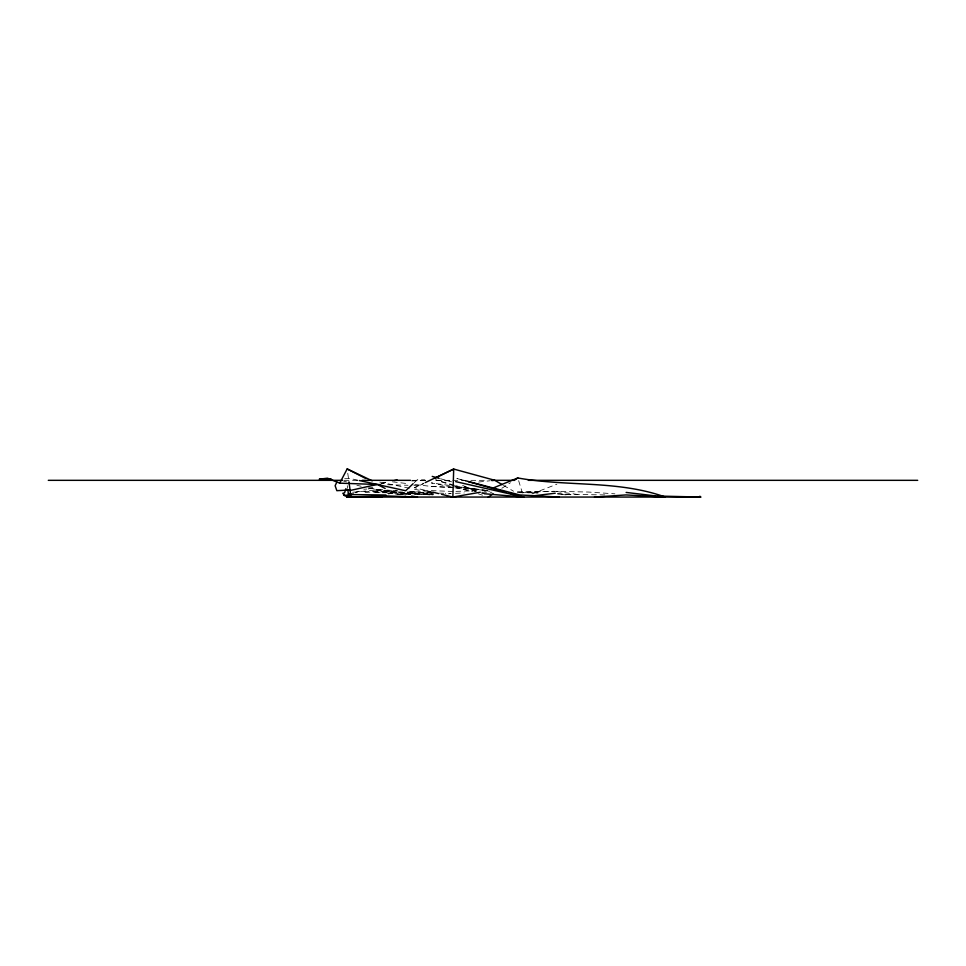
<?xml version="1.0" encoding="UTF-8"?>
<svg xmlns="http://www.w3.org/2000/svg" width="966" height="966" viewBox="0 0 966 966"><rect width="100%" height="100%" fill="white"/><g stroke="black" fill="none" stroke-linecap="round" stroke-linejoin="round"><path stroke-width="0.72" stroke-dasharray="4.83 3.62" d="M414.197 482.686L417.409 479.667L424.774 479.933M501.801 488.301L510.422 482.734M432.937 492.201L414.462 487.697L423.651 483.652M355.814 492.648L358.434 491.392L405.672 492.068M414.462 487.697L423.941 483.193M484.594 491.477L487.371 490.354M355.802 492.455L358.434 491.392M368.3 488.989L373.914 486.779M380.942 484.038L386.557 481.841M531.964 493.843L556.887 484.195M388.598 494.073L393.874 492.189M381.002 483.568L388.356 481.925M519.249 492.696L538.316 492.817M478.713 482.034L490.293 480.73M365.076 492.6L375.46 491.501L414.052 492.998L372.973 492.612M448.2 493.831L451.122 493.517L445.266 493.324M352.65 492.274L380.918 489.581L385.289 489.931M517.474 491.742L554.81 491.465M522.195 492.286L516.943 492.588M387.994 493.541L393.899 493.034M375.267 492.636L389.817 491.501L410.526 494.604M432.213 492.491L429.266 491.839L397.907 494.133L433.637 493.964L412.76 493.602L397.654 494.544M363.808 489.231L366.802 489.062M411.721 480.947L425.173 480.356M455.493 493.336L464.235 492.974M481.72 492.237L491.96 492.262M412.168 480.682L425.366 480.247M455.928 491.368L476.274 490.764M482.082 490.583L487.89 490.414M344.681 478.725L350.658 478.605L359.34 480.525M407.145 492.056L429.266 491.839M344.137 480.331L359.231 480.331M412.059 480.331L425.644 480.331M436.209 480.331L451.303 480.331M452.812 480.331L464.887 480.331M470.925 480.331L486.019 480.331M556.307 491.465L581.278 494.966M604.801 494.93L557.696 494.169L569.469 495.099M387.499 484.775L408.014 485.27M413.871 485.415L419.727 485.548M537.881 492.95L519.901 492.491L553.325 491.271L588.68 492.056L614.895 493.843M432.068 492.901L407.193 491.682M439.397 493.143L443.792 493.276M436.56 480.38L451.291 480.923M453.018 491.452L418.809 490.148L411.588 488.663M432.937 494.52L411.142 493.686L432.997 494.918M397.606 490.825L373.528 489.871L432.152 495.111M414.788 484.473L431.186 486.429L468.534 488.12L484.775 490.052M431.186 486.429L474.523 488.929L487.794 490.813M386.75 490.052L396.978 490.861M409.656 491.296L431.911 493.348M557.358 493.457L573.683 495.039M392.425 481.817L408.823 483.773M476.987 490.136L468.534 488.12L492.165 491.622M387.257 492.974L403.064 495.111M474.523 488.929L431.343 482.915L472.603 491.344M368.275 487.89L405.805 495.063M481.442 493.155L484.389 493.759L481.925 492.551M379.795 482.106L410.139 488.361M356.877 485.282L361.151 486.26M343.727 481.177L346.601 481.913M369.604 487.854L381.099 490.825M465.455 480.73L456.882 478.484L465.6 480.911M440.532 478.738L451.605 481.829M454.274 485.198L435.63 479.897L454.117 485.922M455.698 485.608L475.779 491.308M455.541 486.393L471.179 491.489M478.291 493.807L482.565 495.196M464.368 486.236L476.31 491.646M462.605 485.391L476.105 491.525M503.467 485.355L513.562 491.211M518.645 480.694L522.401 492.962M347.76 473.255L348.75 480.44M347.265 485.693L347.639 488.385"/><path stroke-width="1.45" d="M480.271 492.237L452.849 497.055L453.706 469.053L494.628 480.247L502.199 484.63M345.925 488.639L344.548 492.889L342.797 493.276L345.055 496.029L349.571 495.981M336.844 482.106L335.13 485.729L336.844 490.68L350.332 489.955M331.217 478.967L319.263 479.196L327.474 478.194L339.706 483.157L347.168 468.945L372.248 480.839M346.975 496.403L346.625 497.055L700.688 497.055L699.915 496.379L700.688 497.055L657.605 496.041M344.319 494.785L343.884 495.268L348.4 495.232M413.134 483.7L405.648 490.752L359.34 480.525M488.253 497.055L493.179 493.868M515.349 479.559L517.812 477.965C566.764 486.864 617.745 479.957 665.284 497.055L625.944 494.93L594.476 497.055M349.559 495.184L346.625 497.055L385.989 495.908L417.433 497.055L411.625 496.053M435.412 477.929L453.706 469.053L425.294 482.553M353.182 493.904L346.625 497.055L350.586 495.969M492.901 488.096L517.812 477.965M348.605 496.415L346.625 497.055L348.992 496.138L347.41 496.838L381.341 496.826M385.965 495.003L350.537 494.568L350.139 490.499L376.595 484.558M394.237 480.597L397.171 479.945M532.266 496.005L555.245 493.203M491.742 480.573L494.628 480.247M48.3 480.331L342.628 480.331M362.25 480.331L410.55 480.331M492.056 480.331L514.697 480.331M528.281 480.331L917.7 480.331M548.628 497.007L559.06 497.055L519.732 494.942L465.455 480.73M409.91 497.007L417.433 497.055M339.706 483.157L380.169 484.594M484.389 493.759L523.657 497.055L509.142 493.022M347.82 489.738L348.376 493.771L351.31 494.061M371.789 496.053L382.029 497.055M626.125 492.431L665.284 497.055M455.662 481.623L523.657 497.055M432.937 492.201L438.624 493.59M441.474 494.278L452.849 497.055M468.498 481.72L506.244 492.213M432.225 476.407L439.156 478.351M347.168 468.945L365.522 478.375M378.624 485.113L385.18 488.482M348.955 481.877L350.139 490.499M348.376 493.771L348.545 495.232"/></g></svg>
